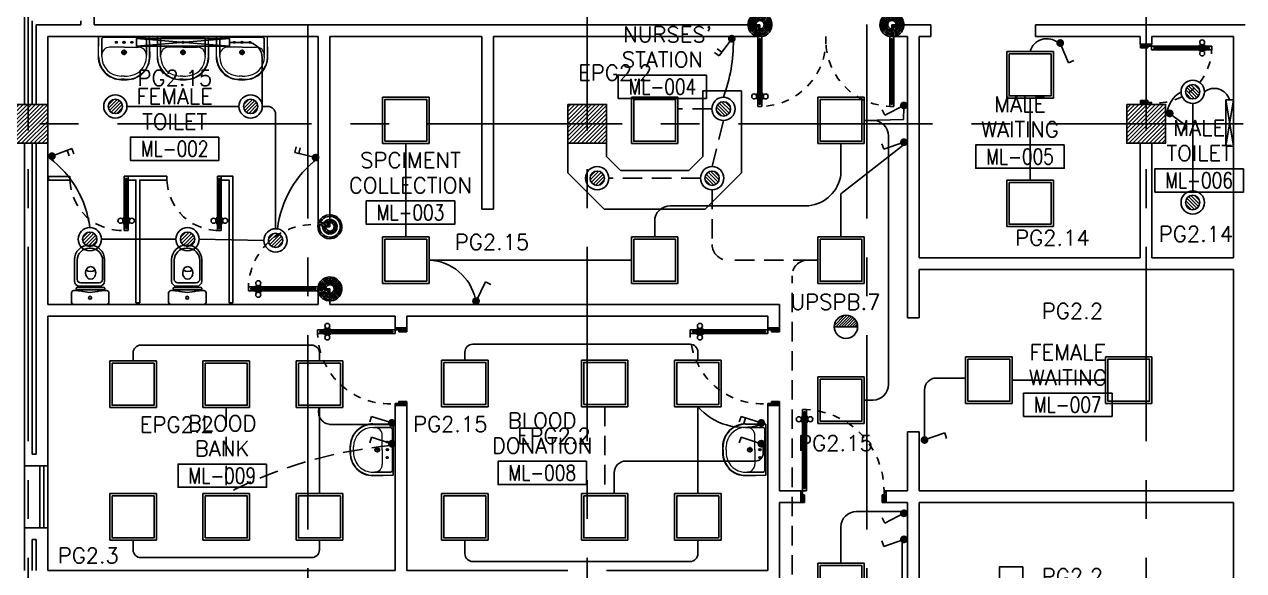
# Model space of a CAD drawing. Extents: x -10 to 91, y -4 to 87.
# Drawn here: x 13.49 to 29.2, y 45.96 to 52.99 of the extents above; entities that cross this region are included whole.
import ezdxf
from ezdxf.enums import TextEntityAlignment as Align

# ---------------------------------------------------------------- set-up
doc = ezdxf.new("R2010")
doc.units = 0
doc.header["$MEASUREMENT"] = 0
for name, pattern in [('CENTERX2', [4, 2.5, -0.5, 0.5, -0.5]), ('DASHED', [0.75, 0.5, -0.25]), ('HIDDEN', [0.375, 0.25, -0.125])]:
    doc.linetypes.add(name, pattern=pattern)
doc.layers.get('0').update_dxf_attribs({"linetype": 'CONTINUOUS'})
for name, color, linetype in [('A-JEERI', 11, 'CONTINUOUS'), ('AXES', 11, 'CENTERX2'), ('COL', 11, 'CONTINUOUS'), ('COUNTER', 11, 'CONTINUOUS'), ('DOOR', 11, 'CONTINUOUS'), ('E-CLINE', 2, 'CONTINUOUS'), ('E-HLINE', 2, 'HIDDEN'), ('E-LI', 4, 'CONTINUOUS'), ('E-LITE', 4, 'CONTINUOUS'), ('E-SWITCH', 4, 'CONTINUOUS'), ('E-TRXT', 4, 'CONTINUOUS'), ('EL-LITE', 4, 'CONTINUOUS'), ('FIX', 11, 'CONTINUOUS'), ('HAT', 11, 'CONTINUOUS'), ('INSUL', 11, 'CONTINUOUS'), ('PART', 11, 'CONTINUOUS'), ('RM-BOX', 11, 'CONTINUOUS'), ('RM-NAME', 11, 'CONTINUOUS'), ('RM-NO', 11, 'CONTINUOUS'), ('SUNI-FUR', 11, 'CONTINUOUS'), ('WALL', 11, 'CONTINUOUS'), ('WIN', 11, 'CONTINUOUS')]:
    doc.layers.add(name, color=color, linetype=linetype)
doc.styles.add('ROMANS', font='ROMANS.shx', dxfattribs={"width": 0.6})

# ---------------------------------------------------------------- blocks, each defined once
blk = doc.blocks.new('DOOR90')
at = {"layer": 'DOOR', "color": 7, "linetype": 'ByBlock'}
for p, q in [((-150, 0), (0, 0)), ((-150, 0), (-150, -25)), ((0, -50), (-114, 0)), ((0, -50), (-40, 0)), ((0, -50), (0, 0)), ((-1000, -25), (-1050, -25)), ((-1050, -75), (-1050, -25)), ((-1050, -25), (-1050, -75)), ((-1000, -75), (-1050, -75)), ((-1000, -42), (-1020, -42)), ((-1020, -42), (-1020, -58)), ((-1000, -58), (-1020, -58)), ((-1000, -25), (-1000, -42)), ((-1000, -58), (-1000, -75)), ((-878, -18), (-968, -18)), ((-968, -25), (-968, -18)), ((-968, -75), (-968, -82)), ((-878, -82), (-968, -82)), ((-955, -9), (-890, -9)), ((-955, -18), (-955, -9)), ((-955, -18), (-890, -18)), ((-955, -82), (-890, -82)), ((-955, -82), (-955, -91)), ((-955, -91), (-890, -91)), ((-890, -18), (-890, -9)), ((-890, -82), (-890, -91)), ((-878, -25), (-878, -18)), ((-878, -75), (-878, -82)), ((-200, -25), (-150, -25)), ((-200, -42), (-200, -25)), ((-180, -42), (-200, -42)), ((-200, -58), (-180, -58)), ((-200, -75), (-200, -58)), ((-150, -75), (-200, -75)), ((-180, -58), (-180, -42)), ((-150, -25), (-100, -25)), ((-150, -75), (-150, -25)), ((-100, -25), (-100, -50)), ((0, -50), (-100, -37)), ((-100, -50), (0, -50)), ((-150, -875), (-100, -875)), ((-150, -900), (-150, -875)), ((-150, -900), (0, -900)), ((0, -900), (-150, -900)), ((0, -850), (-114, -900)), ((-100, -875), (-100, -850)), ((0, -850), (-100, -863)), ((-100, -850), (0, -850)), ((0, -850), (-40, -900)), ((0, -850), (0, -900))]:
    blk.add_line(p, q, dxfattribs=at)
at = {"layer": 'DOOR', "linetype": 'ByBlock'}
for p, q in [((-200, -25), (-1000, -25)), ((-200, -42), (-1000, -42)), ((-200, -58), (-1000, -58)), ((-1000, -75), (-200, -75))]:
    blk.add_line(p, q, dxfattribs=at)
at = {"layer": 'DOOR', "color": 7, "linetype": 'ByBlock'}
for centre in [(-923, 24), (-923, -124)]:
    blk.add_circle(centre, 32.4, dxfattribs=at)
for centre, radius, start, end in [((0, -50), 154, 161.1053, 166.2858), ((0, -50), 94.4, 148.0182, 180), ((0, -50), 134, 158.1598, 169.28), ((0, -50), 114, 154.0838, 167.3774), ((0, -50), 74.4, 137.7764, 180), ((0, -50), 54.4, 113.2074, 180), ((0, -50), 34.4, 90, 180), ((0, -50), 14.4, 90, 180), ((0, -850), 154, 193.7142, 198.8947), ((0, -850), 134, 190.72, 201.8402), ((0, -850), 94.4, 180, 211.9818), ((0, -850), 74.4, 180, 222.2236), ((0, -850), 54.4, 180, 246.7926), ((0, -850), 34.4, 180, 270), ((0, -850), 14.4, 180, 270)]:
    blk.add_arc(centre, radius, start, end, dxfattribs=at)
at = {"layer": 'DOOR', "linetype": 'HIDDEN', "ltscale": 0.5}
blk.add_arc((-222, -50), 828, 178.2701, 275.003, dxfattribs=at)
blk = doc.blocks.new('RM1')
at = {"layer": 'RM-BOX'}
blk.add_lwpolyline([(570, -200), (-570, -200), (-570, -500), (570, -500)], close=True, dxfattribs=at)
at = {"layer": 'RM-NAME', "style": 'ROMANS'}
for tag, p in [('ROOMNAME1', (0, 324)), ('ROOMNAME2', (0, 0))]:
    blk.add_attdef(tag, text='', height=200, dxfattribs=at).set_placement(p, align=Align.MIDDLE)
at = {"layer": 'RM-NO', "style": 'ROMANS', "width": 0.8}
blk.add_attdef('ROOMNO', text='', height=200, dxfattribs=at).set_placement((0, -350), align=Align.MIDDLE)
blk = doc.blocks.new('*X97')
at = {"color": 0}
for p, q in [((24139, 47951), (24589, 48401)), ((24139, 48004), (24536, 48401)), ((24139, 48057), (24483, 48401)), ((24139, 48110), (24430, 48401)), ((24139, 48163), (24377, 48401)), ((24139, 48216), (24324, 48401)), ((24139, 48269), (24271, 48401)), ((24139, 48322), (24218, 48401)), ((24139, 48375), (24165, 48401)), ((24142, 47901), (24639, 48398)), ((24195, 47901), (24639, 48345)), ((24248, 47901), (24639, 48292)), ((24301, 47901), (24639, 48239)), ((24354, 47901), (24639, 48186)), ((24407, 47901), (24639, 48133)), ((24460, 47901), (24639, 48080)), ((24513, 47901), (24639, 48027)), ((24566, 47901), (24639, 47974)), ((24620, 47901), (24639, 47921))]:
    blk.add_line(p, q, dxfattribs=at)
blk = doc.blocks.new('COL50')
at = {"layer": 'COL'}
blk.add_lwpolyline([(-250, 250), (-250, -250), (250, -250), (250, 250)], close=True, dxfattribs=at)
blk = doc.blocks.new('LAV-003')
at = {"layer": 'FIX', "linetype": 'ByBlock'}
blk.add_line((-328, -25), (328, -25), dxfattribs=at)
at = {"layer": 'FIX', "linetype": 'Continuous', "lineweight": 20}
for p, q in [((-328, -285), (-328, -25)), ((328, -285), (328, -25)), ((-288, -285), (-288, -265)), ((0, -165), (-187, -165)), ((0, -165), (187, -165)), ((287, -285), (287, -265)), ((0, -535), (-38, -535)), ((0, -575), (-38, -575)), ((0, -535), (38, -535)), ((0, -575), (38, -575))]:
    blk.add_line(p, q, dxfattribs=at)
at = {"layer": 'FIX', "linetype": 'ByBlock', "ltscale": 0.3}
for p, q in [((-288, -265), (-288, -60)), ((0, -35), (-262, -35)), ((0, -35), (262, -35)), ((287, -265), (287, -60))]:
    blk.add_line(p, q, dxfattribs=at)
at = {"layer": 'FIX', "lineweight": 20}
for p, q in [((-16, -101), (15, -101)), ((0, -85), (0, -116))]:
    blk.add_line(p, q, dxfattribs=at)
at = {"layer": 'FIX', "linetype": 'DASHED', "lineweight": 20, "ltscale": 0.04}
for p, q in [((-36, -230), (37, -230)), ((0, -194), (0, -266))]:
    blk.add_line(p, q, dxfattribs=at)
at = {"layer": 'FIX', "linetype": 'Continuous', "lineweight": 20}
blk.add_lwpolyline([(295, -25), (0, -25), (-328, -25), (-334, -285, 0.414214), (-38, -582), (0, -582), (38, -582, 0.414214), (334, -285), (328, -25), (0, -25)], format="xyb", dxfattribs=at)
at = {"layer": 'FIX', "linetype": 'HIDDEN', "lineweight": 20, "ltscale": 0.05}
for centre in [(-100, -101), (100, -101)]:
    blk.add_circle(centre, 12.4, dxfattribs=at)
at = {"layer": 'FIX', "lineweight": 20}
for centre, radius in [((0, -101), 15.5), ((0, -230), 29.5), ((0, -230), 22.5)]:
    blk.add_circle(centre, radius, dxfattribs=at)
at = {"layer": 'FIX', "linetype": 'ByBlock', "ltscale": 0.3}
for centre, start, end in [((-262, -60), 90, 180), ((262, -60), 0, 90)]:
    blk.add_arc(centre, 25, start, end, dxfattribs=at)
at = {"layer": 'FIX', "linetype": 'Continuous', "lineweight": 20}
for centre, radius, start, end in [((-38, -285), 290, 180, 270), ((-38, -285), 250, 180, 270), ((-187, -265), 100, 90, 180), ((38, -285), 290, 270, 0), ((38, -285), 250, 270, 0), ((187, -265), 100, 0, 90)]:
    blk.add_arc(centre, radius, start, end, dxfattribs=at)
blk = doc.blocks.new('*X98')
at = {"color": 0}
for p, q in [((31339, 47939), (31802, 48401)), ((31339, 47992), (31749, 48401)), ((31339, 48045), (31696, 48401)), ((31339, 48098), (31643, 48401)), ((31339, 48151), (31590, 48401)), ((31339, 48204), (31537, 48401)), ((31339, 48257), (31483, 48401)), ((31339, 48310), (31430, 48401)), ((31339, 48363), (31377, 48401)), ((31355, 47901), (31839, 48386)), ((31408, 47901), (31839, 48332)), ((31461, 47901), (31839, 48279)), ((31514, 47901), (31839, 48226)), ((31567, 47901), (31839, 48173)), ((31620, 47901), (31839, 48120)), ((31673, 47901), (31839, 48067)), ((31726, 47901), (31839, 48014)), ((31779, 47901), (31839, 47961)), ((31832, 47901), (31839, 47908))]:
    blk.add_line(p, q, dxfattribs=at)
blk = doc.blocks.new('*X113')
at = {"color": 0}
for p, q in [((38539, 47926), (39014, 48401)), ((38539, 47979), (38961, 48401)), ((38539, 48032), (38908, 48401)), ((38539, 48085), (38855, 48401)), ((38539, 48138), (38802, 48401)), ((38539, 48191), (38749, 48401)), ((38539, 48244), (38696, 48401)), ((38539, 48297), (38643, 48401)), ((38539, 48350), (38590, 48401)), ((38567, 47901), (39039, 48373)), ((38620, 47901), (39039, 48320)), ((38673, 47901), (39039, 48267)), ((38726, 47901), (39039, 48214)), ((38779, 47901), (39039, 48161)), ((38832, 47901), (39039, 48108)), ((38885, 47901), (39039, 48055)), ((38938, 47901), (39039, 48002)), ((38991, 47901), (39039, 47949))]:
    blk.add_line(p, q, dxfattribs=at)
blk = doc.blocks.new('A$C272A55A0')
at = {"layer": 'DOOR', "color": 0, "linetype": 'ByBlock'}
for p, q in [((0, 900), (0, 1050)), ((50, 1050), (0, 1050)), ((25, 950), (50, 950)), ((25, 900), (25, 950)), ((50, 950), (50, 1050)), ((1750, 950), (1750, 1050)), ((1750, 1050), (1800, 1050)), ((1775, 950), (1750, 950)), ((1775, 900), (1775, 950)), ((1800, 1050), (1800, 900)), ((0, 900), (25, 900)), ((75, 900), (25, 900)), ((25, 850), (25, 900)), ((42, 850), (25, 850)), ((58, 870), (42, 870)), ((42, 870), (42, 850)), ((58, 850), (58, 870)), ((75, 850), (58, 850)), ((75, 900), (75, 850)), ((1725, 900), (1775, 900)), ((1725, 900), (1725, 850)), ((1725, 850), (1742, 850)), ((1742, 870), (1758, 870)), ((1742, 850), (1742, 870)), ((1758, 870), (1758, 850)), ((1758, 850), (1775, 850)), ((1800, 900), (1775, 900)), ((1775, 850), (1775, 900)), ((1718, 160), (1709, 160)), ((1709, 95), (1709, 160)), ((1725, 173), (1718, 173)), ((1718, 173), (1718, 83)), ((1718, 95), (1718, 160)), ((1775, 173), (1782, 173)), ((1782, 173), (1782, 83)), ((1782, 160), (1791, 160)), ((1782, 95), (1782, 160)), ((1791, 95), (1791, 160)), ((25, 50), (42, 50)), ((25, 50), (25, 0)), ((25, 0), (75, 0)), ((75, 0), (25, 0)), ((42, 50), (42, 30)), ((42, 30), (58, 30)), ((58, 50), (75, 50)), ((58, 50), (58, 30)), ((75, 50), (75, 0)), ((1718, 95), (1709, 95)), ((1725, 83), (1718, 83)), ((1742, 50), (1725, 50)), ((1725, 50), (1725, 0)), ((1775, 0), (1725, 0)), ((1725, 0), (1775, 0)), ((1742, 50), (1742, 30)), ((1758, 30), (1742, 30)), ((1775, 50), (1758, 50)), ((1758, 50), (1758, 30)), ((1775, 83), (1782, 83)), ((1775, 50), (1775, 0)), ((1782, 95), (1791, 95))]:
    blk.add_line(p, q, dxfattribs=at)
at = {"layer": 'DOOR', "color": 9, "linetype": 'ByBlock'}
for p, q in [((50, 1050), (0, 1010)), ((50, 1050), (0, 937)), ((50, 1050), (37, 950)), ((1750, 1050), (1800, 1010)), ((1750, 1050), (1800, 937)), ((1750, 1050), (1763, 950))]:
    blk.add_line(p, q, dxfattribs=at)
at = {"layer": 'DOOR', "linetype": 'ByBlock'}
for p, q in [((25, 850), (25, 50)), ((42, 850), (42, 50)), ((58, 850), (58, 50)), ((75, 50), (75, 850)), ((1725, 50), (1725, 850)), ((1742, 850), (1742, 50)), ((1758, 850), (1758, 50)), ((1775, 850), (1775, 50))]:
    blk.add_line(p, q, dxfattribs=at)
at = {"layer": 'DOOR', "color": 0, "linetype": 'ByBlock'}
for centre in [(1676, 128), (1824, 128)]:
    blk.add_circle(centre, 32.4, dxfattribs=at)
at = {"layer": 'DOOR', "color": 9, "linetype": 'ByBlock'}
for centre, radius, start, end in [((50, 1050), 54.4, 203.2074, 270), ((50, 1050), 74.4, 227.7764, 270), ((50, 1050), 94.4, 238.0182, 270), ((50, 1050), 114, 244.0838, 257.3774), ((50, 1050), 34.4, 180, 270), ((50, 1050), 14.4, 180, 270), ((1750, 1050), 14.4, 270, 0), ((1750, 1050), 34.4, 270, 0), ((1750, 1050), 54.4, 270, 336.7926), ((1750, 1050), 74.4, 270, 312.2236), ((1750, 1050), 94.4, 270, 301.9818), ((1750, 1050), 114, 282.6226, 295.9162), ((50, 1050), 134, 248.1598, 259.28), ((50, 1050), 154, 251.1053, 256.2858), ((1750, 1050), 134, 280.72, 291.8402), ((1750, 1050), 154, 283.7142, 288.8947)]:
    blk.add_arc(centre, radius, start, end, dxfattribs=at)
at = {"layer": 'DOOR', "linetype": 'HIDDEN', "ltscale": 0.5}
for centre, start, end in [((50, 851), 268.3174, 3.2965), ((1750, 851), 176.7035, 271.6826)]:
    blk.add_arc(centre, 851, start, end, dxfattribs=at)
at = {"layer": 'WALL', "linetype": 'ByBlock'}
blk.add_line((1800, 900), (1800, 1050), dxfattribs=at)
blk = doc.blocks.new('DOOR110')
at = {"layer": 'DOOR', "color": 7, "linetype": 'ByBlock'}
for p, q in [((-150, 0), (-150, -25)), ((-150, 0), (0, 0)), ((0, -50), (-114, 0)), ((0, -50), (-40, 0)), ((0, -50), (0, 0)), ((-1200, -25), (-1200, -75)), ((-1200, -75), (-1200, -25)), ((-1150, -25), (-1200, -25)), ((-1150, -75), (-1200, -75)), ((-1170, -42), (-1170, -58)), ((-1150, -42), (-1170, -42)), ((-1150, -58), (-1170, -58)), ((-1150, -25), (-1150, -42)), ((-1150, -58), (-1150, -75)), ((-1118, -25), (-1118, -18)), ((-1028, -18), (-1118, -18)), ((-1118, -75), (-1118, -82)), ((-1028, -82), (-1118, -82)), ((-1105, -18), (-1105, -9)), ((-1105, -9), (-1040, -9)), ((-1105, -18), (-1040, -18)), ((-1105, -82), (-1105, -91)), ((-1105, -82), (-1040, -82)), ((-1105, -91), (-1040, -91)), ((-1040, -18), (-1040, -9)), ((-1040, -82), (-1040, -91)), ((-1028, -25), (-1028, -18)), ((-1028, -75), (-1028, -82)), ((-200, -42), (-200, -25)), ((-200, -25), (-150, -25)), ((-180, -42), (-200, -42)), ((-200, -75), (-200, -58)), ((-200, -58), (-180, -58)), ((-150, -75), (-200, -75)), ((-180, -58), (-180, -42)), ((-150, -75), (-150, -25)), ((-150, -25), (-100, -25)), ((-100, -25), (-100, -50)), ((0, -50), (-100, -37)), ((-100, -50), (0, -50)), ((-150, -1075), (-100, -1075)), ((-150, -1100), (-150, -1075)), ((0, -1050), (-114, -1100)), ((-100, -1075), (-100, -1050)), ((0, -1050), (-100, -1063)), ((-100, -1050), (0, -1050)), ((0, -1050), (-40, -1100)), ((0, -1050), (0, -1100)), ((-150, -1100), (0, -1100)), ((0, -1100), (-150, -1100))]:
    blk.add_line(p, q, dxfattribs=at)
at = {"layer": 'DOOR', "linetype": 'ByBlock'}
for p, q in [((-200, -25), (-1150, -25)), ((-200, -42), (-1150, -42)), ((-200, -58), (-1150, -58)), ((-1150, -75), (-200, -75))]:
    blk.add_line(p, q, dxfattribs=at)
at = {"layer": 'DOOR', "color": 7, "linetype": 'ByBlock'}
for centre in [(-1073, 24), (-1073, -124)]:
    blk.add_circle(centre, 32.4, dxfattribs=at)
for centre, radius, start, end in [((0, -50), 154, 161.1053, 166.2858), ((0, -50), 94.4, 148.0182, 180), ((0, -50), 134, 158.1598, 169.28), ((0, -50), 114, 154.0838, 167.3774), ((0, -50), 74.4, 137.7764, 180), ((0, -50), 54.4, 113.2074, 180), ((0, -50), 34.4, 90, 180), ((0, -50), 14.4, 90, 180), ((0, -1050), 154, 193.7142, 198.8947), ((0, -1050), 134, 190.72, 201.8402), ((0, -1050), 94.4, 180, 211.9818), ((0, -1050), 74.4, 180, 222.2236), ((0, -1050), 54.4, 180, 246.7926), ((0, -1050), 34.4, 180, 270), ((0, -1050), 14.4, 180, 270)]:
    blk.add_arc(centre, radius, start, end, dxfattribs=at)
at = {"layer": 'DOOR', "linetype": 'HIDDEN', "ltscale": 0.5}
blk.add_arc((-150, -25), 1050, 180, 270, dxfattribs=at)
blk = doc.blocks.new('A$C3CD36B94')
at = {"layer": 'DOOR', "color": 0, "linetype": 'ByBlock'}
for p, q in [((106, 950), (56, 950)), ((56, 800), (56, 950)), ((81, 850), (106, 850)), ((81, 800), (81, 850)), ((106, 850), (106, 950)), ((806, 950), (856, 950)), ((806, 850), (806, 950)), ((831, 850), (806, 850)), ((831, 800), (831, 850)), ((856, 800), (856, 950)), ((856, 950), (856, 800)), ((56, 800), (81, 800)), ((131, 800), (81, 800)), ((81, 750), (81, 800)), ((98, 750), (81, 750)), ((114, 770), (98, 770)), ((98, 770), (98, 750)), ((114, 750), (114, 770)), ((131, 750), (114, 750)), ((131, 800), (131, 750)), ((856, 800), (831, 800)), ((74, 173), (74, 83)), ((81, 173), (74, 173)), ((131, 173), (138, 173)), ((138, 173), (138, 83)), ((65, 95), (65, 160)), ((74, 160), (65, 160)), ((74, 95), (65, 95)), ((74, 95), (74, 160)), ((81, 83), (74, 83)), ((81, 50), (81, 0)), ((81, 50), (98, 50)), ((131, 0), (81, 0)), ((81, 0), (131, 0)), ((98, 50), (98, 30)), ((98, 30), (114, 30)), ((114, 50), (114, 30)), ((114, 50), (131, 50)), ((131, 83), (138, 83)), ((131, 50), (131, 0)), ((138, 95), (138, 160)), ((138, 160), (147, 160)), ((138, 95), (147, 95)), ((147, 95), (147, 160))]:
    blk.add_line(p, q, dxfattribs=at)
at = {"layer": 'DOOR', "color": 9, "linetype": 'ByBlock'}
for p, q in [((106, 950), (56, 910)), ((106, 950), (56, 837)), ((106, 950), (93, 850)), ((806, 950), (819, 850)), ((806, 950), (856, 837)), ((806, 950), (856, 910))]:
    blk.add_line(p, q, dxfattribs=at)
at = {"layer": 'DOOR', "linetype": 'ByBlock'}
for p, q in [((81, 750), (81, 50)), ((98, 750), (98, 50)), ((114, 750), (114, 50)), ((131, 50), (131, 750))]:
    blk.add_line(p, q, dxfattribs=at)
at = {"layer": 'DOOR', "color": 0, "linetype": 'ByBlock'}
for centre in [(32, 128), (179, 128)]:
    blk.add_circle(centre, 32.4, dxfattribs=at)
at = {"layer": 'DOOR', "color": 9, "linetype": 'ByBlock'}
for centre, radius, start, end in [((106, 950), 54.4, 203.2074, 270), ((106, 950), 74.4, 227.7764, 270), ((106, 950), 94.4, 238.0182, 270), ((106, 950), 114, 244.0838, 257.3774), ((106, 950), 134, 248.1598, 259.28), ((106, 950), 34.4, 180, 270), ((106, 950), 14.4, 180, 270), ((806, 950), 34.4, 270, 0), ((806, 950), 14.4, 270, 0), ((806, 950), 54.4, 270, 336.7926), ((806, 950), 74.4, 270, 312.2236), ((806, 950), 94.4, 270, 301.9818), ((806, 950), 134, 280.72, 291.8402), ((106, 950), 154, 251.1053, 256.2858), ((806, 950), 154, 283.7142, 288.8947)]:
    blk.add_arc(centre, radius, start, end, dxfattribs=at)
at = {"layer": 'DOOR', "linetype": 'HIDDEN', "ltscale": 0.5}
blk.add_arc((106, 729), 729, 268.0335, 5.6617, dxfattribs=at)
blk = doc.blocks.new('2')
at = {"layer": 'SUNI-FUR', "linetype": 'Continuous'}
for p, q in [((0.016, 0.724), (-0.003, 0.724)), ((0.014, 0.765), (0.004, 0.765)), ((-0.185, 0.576), (-0.185, 0.3)), ((-0.159, 0.57), (-0.159, 0.32)), ((-0.005, 0.487), (-0.029, 0.481)), ((0.019, 0.481), (-0.005, 0.487)), ((0.168, 0.32), (0.168, 0.57)), ((0.203, 0.3), (0.203, 0.576)), ((-0.065, 0.438), (-0.07, 0.406)), ((-0.07, 0.406), (-0.065, 0.375)), ((-0.029, 0.331), (-0.005, 0.326)), ((-0.005, 0.326), (0.019, 0.331)), ((0.06, 0.406), (0.055, 0.438)), ((0.057, 0.377), (0.06, 0.406)), ((-0.211, 0.18), (-0.17, 0.18)), ((-0.186, 0.199), (-0.186, 0.208)), ((-0.176, 0.218), (0.172, 0.218)), ((0.172, 0.189), (-0.176, 0.189)), ((-0.122, 0.237), (0.009, 0.237)), ((-0.113, 0.279), (0.008, 0.279)), ((0.001, 0.279), (0.123, 0.279)), ((0.008, 0.279), (0.001, 0.279)), ((0.009, 0.237), (0.14, 0.237)), ((0.174, 0.18), (0.211, 0.18)), ((0.174, 0.18), (0.174, 0.18)), ((0.182, 0.208), (0.182, 0.199)), ((-0.241, 0.03), (-0.241, 0.15)), ((0.211, 0), (-0.211, 0)), ((0.241, 0.15), (0.241, 0.03))]:
    blk.add_line(p, q, dxfattribs=at)
blk.add_circle((0.002, 0.087), 0.0184, dxfattribs=at)
for centre, radius, start, end in [((0.004, 0.576), 0.189, 90, 180), ((-0.005, 0.57), 0.154, 90, 180), ((0.014, 0.576), 0.189, 0, 90), ((0.014, 0.57), 0.154, 0, 90), ((0.002, 0.421), 0.0682, 117.1532, 141.0758), ((-0.012, 0.421), 0.0682, 38.9242, 62.8468), ((-0.116, 0.322), 0.0432, 183.5129, 273.5129), ((0.013, 0.412), 0.082, 141.0758, 161.504), ((0.013, 0.401), 0.082, 198.496, 218.9242), ((-0.007, 0.537), 0.112, 239.4234, 302.9162), ((0.002, 0.392), 0.0682, 218.9242, 242.8468), ((-0.012, 0.392), 0.0682, 297.1532, 321.0758), ((-0.023, 0.412), 0.082, 18.496, 38.9242), ((-0.029, 0.406), 0.0901, 321.0758, 341.504), ((0.125, 0.322), 0.0432, 266.4871, 356.4871), ((-0.211, 0.15), 0.03, 90, 180), ((-0.176, 0.208), 0.01, 90, 180), ((-0.176, 0.199), 0.01, 180, 270), ((-0.122, 0.3), 0.063, 180, 270), ((-0.201, -0.252), 0.433, 79.7535, 85.8109), ((0.075, 1.126), 0.973, 258.1938, 265.7347), ((-0.07, 1.126), 0.973, 274.2653, 281.8062), ((0.206, -0.252), 0.433, 94.1891, 100.2465), ((0.14, 0.3), 0.063, 270, 0), ((0.172, 0.208), 0.01, 0, 90), ((0.172, 0.199), 0.01, 270, 0), ((0.211, 0.15), 0.03, 0, 90), ((-0.211, 0.03), 0.03, 180, 270), ((0.211, 0.03), 0.03, 270, 0)]:
    blk.add_arc(centre, radius, start, end, dxfattribs=at)
blk = doc.blocks.new('A$C24ED45A6')
at = {"layer": 'DOOR', "color": 0, "linetype": 'ByBlock'}
for p, q in [((925, 1100), (925, 1150)), ((925, 1150), (975, 1150)), ((975, 1150), (925, 1150)), ((942, 1100), (925, 1100)), ((942, 1100), (942, 1120)), ((958, 1120), (942, 1120)), ((958, 1100), (958, 1120)), ((975, 1100), (958, 1100)), ((975, 1100), (975, 1150)), ((909, 1055), (909, 990)), ((918, 1055), (909, 1055)), ((918, 990), (909, 990)), ((918, 978), (918, 1068)), ((925, 1068), (918, 1068)), ((918, 1055), (918, 990)), ((925, 978), (918, 978)), ((975, 1068), (982, 1068)), ((975, 978), (982, 978)), ((982, 978), (982, 1068)), ((982, 1055), (982, 990)), ((982, 1055), (991, 1055)), ((982, 990), (991, 990)), ((991, 1055), (991, 990)), ((925, 150), (925, 200)), ((925, 200), (942, 200)), ((942, 200), (942, 180)), ((942, 180), (958, 180)), ((958, 180), (958, 200)), ((958, 200), (975, 200)), ((975, 200), (975, 150)), ((0, 0), (0, 150)), ((0, 150), (25, 150)), ((50, 0), (0, 0)), ((25, 150), (25, 100)), ((25, 100), (50, 100)), ((50, 100), (50, 0)), ((925, 150), (975, 150)), ((975, 100), (950, 100)), ((950, 100), (950, 0)), ((1000, 150), (975, 150)), ((975, 150), (975, 100)), ((1000, 150), (1000, 0)), ((950, 0), (1000, 0))]:
    blk.add_line(p, q, dxfattribs=at)
at = {"layer": 'DOOR', "linetype": 'ByBlock'}
for p, q in [((925, 1100), (925, 200)), ((942, 200), (942, 1100)), ((958, 200), (958, 1100)), ((975, 200), (975, 1100))]:
    blk.add_line(p, q, dxfattribs=at)
at = {"layer": 'DOOR', "color": 9, "linetype": 'ByBlock'}
for p, q in [((50, 0), (0, 114)), ((50, 0), (0, 40)), ((50, 0), (37, 100)), ((950, 0), (1000, 114)), ((950, 0), (963, 100)), ((950, 0), (1000, 40))]:
    blk.add_line(p, q, dxfattribs=at)
at = {"layer": 'DOOR', "color": 0, "linetype": 'ByBlock'}
for centre in [(876, 1023), (1024, 1023)]:
    blk.add_circle(centre, 32.4, dxfattribs=at)
at = {"layer": 'DOOR', "linetype": 'HIDDEN', "ltscale": 0.5}
blk.add_arc((950, 222), 928, 88.456, 184.4816, dxfattribs=at)
at = {"layer": 'DOOR', "color": 9, "linetype": 'ByBlock'}
for centre, radius, start, end in [((50, 0), 154, 103.7142, 108.8947), ((50, 0), 134, 100.72, 111.8402), ((50, 0), 114, 102.6226, 115.9162), ((50, 0), 94.4, 90, 121.9818), ((50, 0), 74.4, 90, 132.2236), ((50, 0), 54.4, 90, 156.7926), ((50, 0), 34.4, 90, 180), ((50, 0), 14.4, 90, 180), ((950, 0), 94.4, 58.0182, 90), ((950, 0), 74.4, 47.7764, 90), ((950, 0), 54.4, 23.2074, 90), ((950, 0), 34.4, 0, 90), ((950, 0), 14.4, 0, 90), ((950, 0), 134, 68.1598, 79.28), ((950, 0), 114, 64.0838, 77.3774), ((950, 0), 154, 71.1053, 76.2858)]:
    blk.add_arc(centre, radius, start, end, dxfattribs=at)
at = {"layer": 'WALL'}
blk.add_line((1000, 0), (1000, 150), dxfattribs=at)
blk = doc.blocks.new('L42')
at = {"layer": 'E-LITE'}
for p, q in [((0.3, 0.3), (-0.3, 0.3)), ((-0.3, 0.3), (-0.3, -0.3)), ((0.3, -0.3), (0.3, 0.3)), ((-0.3, -0.3), (0.3, -0.3))]:
    blk.add_line(p, q, dxfattribs=at)
at = {"layer": 'E-LITE', "color": 8}
blk.add_lwpolyline([(-0.27, 0.27), (-0.27, -0.27), (0.27, -0.27), (0.27, 0.27)], close=True, dxfattribs=at)
blk = doc.blocks.new('*X182')
at = {"color": 0}
for p, q in [((21548.527, 18540.142), (21548.801, 18540.415)), ((21548.529, 18539.966), (21548.977, 18540.414)), ((21548.584, 18539.845), (21549.098, 18540.359)), ((21548.672, 18539.756), (21549.187, 18540.271)), ((21548.793, 18539.7), (21549.243, 18540.15)), ((21548.966, 18539.696), (21549.246, 18539.977))]:
    blk.add_line(p, q, dxfattribs=at)
blk = doc.blocks.new('SPOT')
at = {"layer": 'E-LITE'}
for radius in [0.6, 0.369]:
    blk.add_circle((0, 0), radius, dxfattribs=at)
at = {"layer": 'E-LITE', "color": 8}
blk.add_blockref('*X182', (-21548.886, -18540.056), dxfattribs=at)
blk = doc.blocks.new('MR14')
at = {"layer": 'E-LITE'}
for p, q in [((-600, 100), (-600, 0)), ((-600, 0), (600, 0)), ((600, 0), (600, 100))]:
    blk.add_line(p, q, dxfattribs=at)
at = {"layer": 'E-LITE', "color": 8}
for p, q in [((600, 100), (-600, 0)), ((600, 0), (-600, 100))]:
    blk.add_line(p, q, dxfattribs=at)
at = {"layer": 'E-LITE', "color": 3}
blk.add_line((600, 100), (-600, 100), dxfattribs=at)
blk = doc.blocks.new('MR20')
at = {"layer": 'E-LITE'}
for p, q in [((-300, 100), (-300, 0)), ((-300, 100), (-300, 0)), ((-300, 0), (300, 0)), ((-300, 0), (300, 0)), ((-300, 0), (300, 0)), ((-300, 0), (-300, 0)), ((300, 0), (300, 100)), ((300, 0), (300, 100)), ((300, 0), (300, 0))]:
    blk.add_line(p, q, dxfattribs=at)
at = {"layer": 'E-LITE', "color": 3}
blk.add_line((300, 100), (-300, 100), dxfattribs=at)
at = {"layer": 'E-LITE', "color": 8}
for p, q in [((300, 0), (-300, 100)), ((300, 100), (-300, 0))]:
    blk.add_line(p, q, dxfattribs=at)
blk = doc.blocks.new('1G1W')
for p, q in [((0, 0), (0.55, 0)), ((0.55, 0), (0.55, -0.15))]:
    blk.add_line(p, q)
at = {"const_width": 0.1}
blk.add_lwpolyline([(-0.05, 0, 1), (0.05, 0, 1)], format="xyb", close=True, dxfattribs=at)
blk = doc.blocks.new('EL')
at = {"layer": 'EL-LITE'}
h = blk.add_hatch(dxfattribs=at)
h.set_pattern_fill('ANSI31', color=4, scale=0.2, style=0)
h.set_pattern_definition([(45, (587.071197, 567.777136), (-0.0176776695, 0.0176776695), [])])
h.paths.add_polyline_path([(0.15, 0, 1), (-0.15, 0)])
at = {"layer": 'EL-LITE', "color": 4}
blk.add_line((-0.15, 0), (0.15, 0), dxfattribs=at)
blk.add_circle((0, 0), 0.15, dxfattribs=at)
blk = doc.blocks.new('FLS240')
at = {"layer": 'E-LI'}
blk.add_lwpolyline([(-0.6, 0.15), (-0.6, -0.15), (0.6, -0.15), (0.6, 0.15)], close=True, dxfattribs=at)
blk.add_circle((0, 0), 0.1, dxfattribs=at)

msp = doc.modelspace()

# ---------------------------------------------------------------- linework, layer by layer
at = {"layer": 'AXES'}
for p, q in [((13.5439, 7.6211), (13.5439, 86.0986)), ((20.7439, 7.6211), (20.7439, 86.0986)), ((27.9439, 7.6211), (27.9439, 86.0986)), ((17.1439, 14.4854), (17.1439, 73.3054)), ((24.3439, 14.4854), (24.3439, 73.3054)), ((2.6925, 51.7054), (71.7839, 51.7054))]:
    msp.add_line(p, q, dxfattribs=at)
at = {"layer": 'COUNTER'}
for p, q in [((22.2324, 52.1304), (22.7324, 52.1304)), ((22.2324, 52.1304), (22.2324, 51.2829)), ((22.7324, 52.1304), (22.7324, 51.0758)), ((20.4939, 51.0758), (20.4939, 51.4554)), ((20.9939, 51.2829), (20.9939, 51.4554)), ((20.9939, 51.2829), (21.1714, 51.1054)), ((22.2324, 51.2829), (22.0549, 51.1054)), ((20.4939, 51.0758), (20.9643, 50.6054)), ((21.1714, 51.1054), (22.0549, 51.1054)), ((22.7324, 51.0758), (22.262, 50.6054)), ((20.9643, 50.6054), (22.262, 50.6054))]:
    msp.add_line(p, q, dxfattribs=at)
at = {"layer": 'DOOR', "linetype": 'ByBlock'}
for p, q in [((14.7796, 51.0304), (14.7796, 50.9804)), ((14.7796, 51.0304), (14.8296, 51.0304)), ((14.7796, 50.3804), (14.7796, 50.9804)), ((14.7796, 50.9804), (14.7966, 50.9804)), ((14.7966, 50.9804), (14.7966, 51.0004)), ((14.7966, 51.0004), (14.8126, 51.0004)), ((14.7966, 50.9804), (14.7966, 50.3804)), ((14.8126, 51.0004), (14.8126, 50.9804)), ((14.8126, 50.9804), (14.8126, 50.3804)), ((14.8126, 50.9804), (14.8296, 50.9804)), ((14.8296, 50.9804), (14.8296, 50.3804)), ((15.9796, 51.0304), (15.9796, 50.9804)), ((15.9796, 51.0304), (16.0296, 51.0304)), ((15.9796, 50.3804), (15.9796, 50.9804)), ((15.9796, 50.9804), (15.9966, 50.9804)), ((15.9966, 50.9804), (15.9966, 51.0004)), ((15.9966, 51.0004), (16.0126, 51.0004)), ((15.9966, 50.9804), (15.9966, 50.3804)), ((16.0126, 51.0004), (16.0126, 50.9804)), ((16.0126, 50.9804), (16.0126, 50.3804)), ((16.0126, 50.9804), (16.0296, 50.9804)), ((16.0296, 50.9804), (16.0296, 50.3804)), ((14.7634, 50.4254), (14.7634, 50.4902)), ((14.7724, 50.4902), (14.7634, 50.4902)), ((14.7724, 50.4254), (14.7634, 50.4254)), ((14.7724, 50.5028), (14.7724, 50.4128)), ((14.7796, 50.5028), (14.7724, 50.5028)), ((14.7724, 50.4254), (14.7724, 50.4902)), ((14.8296, 50.5028), (14.8368, 50.5028)), ((14.8368, 50.5028), (14.8368, 50.4128)), ((14.8368, 50.4254), (14.8368, 50.4902)), ((14.8368, 50.4902), (14.8458, 50.4902)), ((14.8368, 50.4254), (14.8458, 50.4254)), ((14.8458, 50.4254), (14.8458, 50.4902)), ((15.9634, 50.4254), (15.9634, 50.4902)), ((15.9724, 50.4902), (15.9634, 50.4902)), ((15.9724, 50.4254), (15.9634, 50.4254)), ((15.9724, 50.5028), (15.9724, 50.4128)), ((15.9796, 50.5028), (15.9724, 50.5028)), ((15.9724, 50.4254), (15.9724, 50.4902)), ((16.0296, 50.5028), (16.0368, 50.5028)), ((16.0368, 50.5028), (16.0368, 50.4128)), ((16.0368, 50.4254), (16.0368, 50.4902)), ((16.0368, 50.4902), (16.0458, 50.4902)), ((16.0368, 50.4254), (16.0458, 50.4254)), ((16.0458, 50.4254), (16.0458, 50.4902)), ((14.7796, 50.4128), (14.7724, 50.4128)), ((14.7796, 50.3804), (14.7796, 50.3304)), ((14.7966, 50.3804), (14.7796, 50.3804)), ((14.7796, 50.3304), (14.8296, 50.3304)), ((14.8296, 50.3304), (14.7796, 50.3304)), ((14.7966, 50.3804), (14.7966, 50.3604)), ((14.8126, 50.3604), (14.7966, 50.3604)), ((14.8126, 50.3804), (14.8126, 50.3604)), ((14.8296, 50.3804), (14.8126, 50.3804)), ((14.8296, 50.4128), (14.8368, 50.4128)), ((14.8296, 50.3804), (14.8296, 50.3304)), ((15.9796, 50.4128), (15.9724, 50.4128)), ((15.9796, 50.3804), (15.9796, 50.3304)), ((15.9966, 50.3804), (15.9796, 50.3804)), ((15.9796, 50.3304), (16.0296, 50.3304)), ((16.0296, 50.3304), (15.9796, 50.3304)), ((15.9966, 50.3804), (15.9966, 50.3604)), ((16.0126, 50.3604), (15.9966, 50.3604)), ((16.0126, 50.3804), (16.0126, 50.3604)), ((16.0296, 50.3804), (16.0126, 50.3804)), ((16.0296, 50.4128), (16.0368, 50.4128)), ((16.0296, 50.3804), (16.0296, 50.3304))]:
    msp.add_line(p, q, dxfattribs=at)
at = {"layer": 'DOOR', "color": 0, "linetype": 'ByBlock'}
for p, q in [((14.8296, 50.9804), (14.8296, 51.0304)), ((16.0296, 50.9804), (16.0296, 51.0304))]:
    msp.add_line(p, q, dxfattribs=at)
at = {"layer": 'DOOR', "linetype": 'ByBlock'}
for centre in [(14.731, 50.4578), (14.8781, 50.4578), (15.931, 50.4578), (16.0781, 50.4578)]:
    msp.add_circle(centre, 0.0324, dxfattribs=at)
at = {"layer": 'DOOR', "linetype": 'HIDDEN', "ltscale": 0.5}
for centre in [(14.7546, 51.0054), (16.0046, 51.0054)]:
    msp.add_arc(centre, 0.6755, 182.1211, 272.1211, dxfattribs=at)
at = {"layer": 'E-CLINE', "color": 4}
for p, q in [((16.1367, 52.7541), (16.3577, 52.7541)), ((16.5577, 51.9294), (16.5577, 52.5541)), ((26.4493, 50.9824), (26.4493, 52.0356)), ((14.8152, 51.9294), (16.2577, 51.9294)), ((16.5577, 51.9294), (16.6293, 51.9294)), ((24.8202, 51.7632), (24.8234, 51.9176)), ((28.5439, 50.8429), (28.5439, 51.9679)), ((16.7293, 50.3554), (16.7293, 51.8294)), ((24.3129, 51.7502), (24.8202, 51.7632)), ((24.3129, 51.7502), (24.4247, 51.7502)), ((24.6247, 51.5502), (24.6247, 48.3502)), ((18.4077, 50.2502), (18.4077, 51.4502)), ((24.0129, 51.4502), (24.0129, 51.0544)), ((24.0129, 50.8054), (24.8321, 51.4453)), ((24.0129, 50.2502), (24.0129, 50.8054)), ((23.5977, 50.6506), (21.8129, 50.6506)), ((21.6129, 50.2502), (21.6129, 50.4506)), ((14.4865, 50.22), (15.4449, 50.22)), ((15.7449, 50.22), (16.5793, 50.2054)), ((21.3129, 49.9502), (18.7077, 49.9502)), ((14.9939, 48.8574), (17.1939, 48.8574)), ((19.2689, 48.8684), (22.0689, 48.8684)), ((14.8939, 48.6538), (14.8939, 48.7574)), ((17.2939, 48.6538), (17.2939, 48.7574)), ((19.1689, 48.6648), (19.1689, 48.7684)), ((22.1689, 48.6648), (22.1689, 48.7684)), ((25.6189, 48.4337), (25.2404, 48.4337)), ((26.2189, 48.4054), (27.4189, 48.4054)), ((25.0904, 48.2837), (25.0904, 47.6367)), ((22.1689, 48.0648), (22.1689, 46.946)), ((24.3129, 48.1502), (24.4247, 48.1502)), ((17.2939, 48.0538), (17.2939, 46.946)), ((18.2439, 47.8377), (17.4247, 47.8377)), ((23.0105, 47.5811), (23.0105, 47.4653)), ((22.9105, 47.3653), (21.2418, 47.3653)), ((21.0918, 47.2153), (21.0918, 46.946)), ((24.8157, 46.7162), (24.2129, 46.7162)), ((24.0129, 46.0502), (24.0129, 46.5162)), ((14.8939, 46.346), (14.8939, 46.2224)), ((17.2939, 46.346), (17.2939, 46.2224)), ((19.1689, 46.346), (19.1689, 46.1721)), ((22.1689, 46.346), (22.1689, 46.1721)), ((24.8028, 46.3499), (24.8028, 42.9502)), ((14.9939, 46.1224), (17.1939, 46.1224)), ((19.2689, 46.0721), (22.0689, 46.0721))]:
    msp.add_line(p, q, dxfattribs=at)
for centre, radius, start, end in [((20.6172, 52.7535), 2.0094, 339.42811, 0.94102), ((26.6653, 52.5778), 0.2236, 48.89966, 165.02706), ((16.3577, 52.5541), 0.2, 0, 90), ((28.8211, 51.9543), 0.2072, 17.35552, 127.85644), ((28.5694, 51.8047), 0.359, 119.25872, 176.95411), ((16.6293, 51.8294), 0.1, 0, 90), ((24.4247, 51.5502), 0.2, 0, 90), ((13.0178, 50.2021), 1.3293, 7.25765, 52.92548), ((18.0758, 50.2021), 1.3293, 127.07452, 173.47288), ((23.5468, 51.1183), 0.4704, 276.20049, 352.19874), ((21.8129, 50.4506), 0.2, 90, 180), ((18.6826, 49.3156), 0.6351, 12.06495, 87.73346), ((14.9939, 48.7574), 0.1, 90, 180), ((17.1939, 48.7574), 0.1, 0, 90), ((19.2689, 48.7684), 0.1, 90, 180), ((22.0689, 48.7684), 0.1, 0, 90), ((25.2404, 48.2837), 0.15, 90, 180), ((24.4247, 48.3502), 0.2, 270, 0), ((22.7542, 48.5765), 0.7774, 221.16568, 286.81484), ((17.442, 47.9958), 0.159, 158.61056, 276.23684), ((22.9105, 47.4653), 0.1, 270, 0), ((21.2418, 47.2153), 0.15, 90, 180), ((24.2129, 46.5162), 0.2, 90, 180), ((14.9939, 46.2224), 0.1, 180, 270), ((17.1939, 46.2224), 0.1, 270, 0), ((19.2689, 46.1721), 0.1, 180, 270), ((22.0689, 46.1721), 0.1, 270, 0)]:
    msp.add_arc(centre, radius, start, end, dxfattribs=at)
at = {"layer": 'E-HLINE', "color": 4}
for p, q in [((22.3485, 51.8974), (21.9129, 51.8974)), ((22.4985, 51.7474), (22.3534, 51.1555)), ((22.2034, 51.0055), (21.0229, 51.0055)), ((22.3534, 50.8555), (22.3534, 50.1502)), ((23.6475, 49.9502), (22.5534, 49.9502)), ((23.7129, 49.9502), (23.5821, 49.9502)), ((23.3821, 45.9054), (23.3821, 49.7502)), ((20.9689, 48.0648), (20.9689, 46.957)), ((16.0939, 48.0538), (16.0939, 46.946))]:
    msp.add_line(p, q, dxfattribs=at)
for centre, radius, start, end in [((22.5534, 50.1502), 0.2, 180, 270), ((23.5821, 49.7502), 0.2, 90, 180), ((18.7537, 41.7714), 5.8182, 95.26946, 117.20385)]:
    msp.add_arc(centre, radius, start, end, dxfattribs=at)
at = {"layer": 'E-LITE'}
for p, q in [((19.4689, 46.946), (18.8689, 46.946)), ((18.8689, 46.946), (18.8689, 46.346)), ((19.4689, 46.346), (19.4689, 46.946)), ((22.4689, 46.946), (21.8689, 46.946)), ((21.8689, 46.946), (21.8689, 46.346)), ((22.4689, 46.346), (22.4689, 46.946)), ((18.8689, 46.346), (19.4689, 46.346)), ((21.8689, 46.346), (22.4689, 46.346))]:
    msp.add_line(p, q, dxfattribs=at)
at = {"layer": 'E-LITE', "color": 8}
for points in [[(18.8989, 46.916), (18.8989, 46.376), (19.4389, 46.376), (19.4389, 46.916)], [(21.8989, 46.916), (21.8989, 46.376), (22.4389, 46.376), (22.4389, 46.916)]]:
    msp.add_lwpolyline(points, close=True, dxfattribs=at)
at = {"layer": 'E-SWITCH', "color": 4}
for p, q in [((22.4785, 52.6258), (22.4179, 52.6699)), ((14.0442, 51.3646), (14.0714, 51.2947)), ((17.0456, 51.3974), (17.0275, 51.3246)), ((22.7839, 47.9216), (22.7609, 47.8502))]:
    msp.add_line(p, q, dxfattribs=at)
at = {"layer": 'INSUL'}
for p, q in [((13.5939, 51.9554), (13.5939, 53.0304)), ((13.6439, 51.9554), (13.6439, 52.9804)), ((13.6439, 52.9804), (14.2189, 52.9804)), ((14.2189, 53.0304), (14.2189, 52.9804)), ((13.5939, 47.4554), (13.5939, 51.4554)), ((13.6439, 47.4554), (13.6439, 51.4554)), ((13.5939, 47.4554), (13.6439, 47.4554)), ((13.5939, 46.3554), (13.6439, 46.3554)), ((13.5939, 45.9554), (13.5939, 46.3554)), ((13.6439, 45.9554), (13.6439, 46.3554))]:
    msp.add_line(p, q, dxfattribs=at)
at = {"layer": 'PART'}
msp.add_line((14.0796, 50.9804), (14.0796, 51.0304), dxfattribs=at)
msp.add_lwpolyline([(14.0796, 51.0284), (14.0796, 50.9784), (13.8026, 50.9784), (13.8026, 51.0284)], close=True, dxfattribs=at)
for points in [[(15.3296, 51.0304), (15.3296, 50.9804), (14.9796, 50.9804), (14.9796, 49.4034), (14.9296, 49.4034), (14.9296, 50.9804), (14.8296, 50.9804), (14.8296, 51.0304), (15.3296, 51.0304)], [(16.0296, 51.0304), (16.0296, 50.9804), (16.1296, 50.9804), (16.1296, 49.4034), (16.1796, 49.4034), (16.1796, 51.0304), (16.0296, 51.0304)]]:
    msp.add_lwpolyline(points, dxfattribs=at)
at = {"layer": 'WALL'}
for p, q in [((14.3939, 52.9804), (14.3939, 53.3054)), ((13.4939, 51.9554), (13.4939, 53.1304)), ((14.3939, 52.9804), (22.9189, 52.9804)), ((22.9189, 52.9804), (22.9189, 52.8304)), ((24.7189, 52.9804), (24.7189, 52.8304)), ((24.7189, 52.9804), (25.1689, 52.9804)), ((25.1689, 52.9804), (25.1689, 52.8304)), ((29.2189, 52.9804), (26.5194, 52.9804)), ((26.5194, 52.8304), (26.5194, 52.9804)), ((13.7939, 51.9554), (13.7939, 52.8304)), ((13.7939, 52.8304), (17.279, 52.8304)), ((17.279, 52.8304), (17.279, 50.4304)), ((17.429, 52.8304), (17.429, 50.4304)), ((17.429, 52.8304), (19.3864, 52.8304)), ((19.3864, 50.6054), (19.3864, 52.8304)), ((19.5364, 50.6054), (19.5364, 52.8304)), ((19.5364, 52.8304), (22.9189, 52.8304)), ((24.7189, 52.8304), (24.8689, 52.8304)), ((24.8689, 52.8304), (24.8689, 49.2085)), ((25.0189, 52.8304), (25.0189, 49.9804)), ((25.1689, 52.8304), (25.0189, 52.8304)), ((27.8689, 52.8304), (26.5194, 52.8304)), ((27.8689, 52.8304), (27.8689, 52.7304)), ((29.0689, 52.8304), (28.0189, 52.8304)), ((28.0189, 52.8304), (28.0189, 52.7304)), ((29.0689, 52.8304), (29.0689, 49.9804)), ((28.0189, 52.7304), (27.8689, 52.7304)), ((13.4939, 47.3054), (13.4939, 51.4554)), ((13.7939, 49.3804), (13.7939, 51.4554)), ((27.8689, 51.4554), (27.8689, 49.9804)), ((28.0189, 49.9804), (28.0189, 51.4554)), ((19.5364, 50.6054), (19.3864, 50.6054)), ((17.279, 50.4304), (17.429, 50.4304)), ((27.8689, 49.9804), (25.0189, 49.9804)), ((29.0689, 49.9804), (28.0189, 49.9804)), ((29.0689, 49.8304), (25.0189, 49.8304)), ((25.0189, 49.8304), (25.0189, 49.2085)), ((29.0689, 49.8304), (29.0689, 46.9804)), ((17.279, 49.5304), (17.429, 49.5304)), ((17.279, 49.5304), (17.279, 49.3804)), ((17.429, 49.5304), (17.429, 49.3804)), ((13.7939, 49.3804), (17.279, 49.3804)), ((17.429, 49.3804), (23.2189, 49.3804)), ((23.2189, 49.3804), (23.2189, 49.0804)), ((13.7939, 49.2304), (18.2689, 49.2304)), ((13.7939, 47.3054), (13.7939, 49.2304)), ((18.2689, 49.0804), (18.2689, 49.2304)), ((18.4189, 49.2304), (23.0689, 49.2304)), ((18.4189, 49.0804), (18.4189, 49.2304)), ((23.0689, 49.2304), (23.0689, 49.0804)), ((24.8689, 49.2085), (25.0189, 49.2085)), ((18.2689, 49.0804), (18.4189, 49.0804)), ((23.0689, 49.0804), (23.2189, 49.0804)), ((18.2689, 48.0804), (18.4189, 48.0804)), ((18.2689, 48.0804), (18.2689, 45.9554)), ((18.4189, 48.0804), (18.4189, 45.9554)), ((23.0689, 48.0804), (23.2189, 48.0804)), ((23.0689, 48.0804), (23.0689, 45.9554)), ((23.2189, 48.0804), (23.2189, 46.9804)), ((25.0189, 47.7417), (24.8689, 47.7417)), ((24.8689, 47.7417), (24.8689, 46.9804)), ((25.0189, 47.7417), (25.0189, 46.9804)), ((13.4939, 47.3054), (13.7939, 47.3054)), ((23.2189, 47.0054), (23.2189, 46.9804)), ((23.2189, 46.9804), (23.4939, 46.9804)), ((23.4939, 46.8304), (23.4939, 46.9804)), ((24.5939, 46.8304), (24.5939, 46.9804)), ((24.5939, 46.9804), (24.8689, 46.9804)), ((29.0689, 46.9804), (25.0189, 46.9804)), ((23.2189, 46.8304), (23.2189, 45.4804)), ((23.2189, 46.8304), (23.4939, 46.8304)), ((24.5939, 46.8304), (24.8689, 46.8304)), ((24.8689, 46.8304), (24.8689, 45.0304)), ((25.0189, 46.8304), (25.0189, 45.0304)), ((29.0689, 46.8304), (25.0189, 46.8304)), ((29.0689, 46.8304), (29.0689, 42.1054)), ((13.4939, 46.5054), (13.7939, 46.5054)), ((13.4939, 45.9554), (13.4939, 46.5054)), ((13.7939, 45.9554), (13.7939, 46.5054)), ((13.7939, 45.9554), (18.2689, 45.9554)), ((18.4189, 45.9554), (20.4939, 45.9554)), ((20.9939, 45.9554), (23.0689, 45.9554))]:
    msp.add_line(p, q, dxfattribs=at)
at = {"layer": 'WIN'}
for p, q in [((13.4939, 46.5054), (13.4939, 47.3054)), ((13.6939, 46.5054), (13.6939, 47.3054)), ((13.7439, 46.5054), (13.7439, 47.3054)), ((13.7939, 46.5054), (13.7939, 47.3054))]:
    msp.add_line(p, q, dxfattribs=at)

# ---------------------------------------------------------------- block references
at = {"layer": 'A-JEERI', "linetype": 'ByBlock', "xscale": 0.001000000047497451, "yscale": 0.0009999999892897904, "zscale": 0.001}
for p in [(14.7779, 52.8554), (15.5367, 52.8554), (16.2973, 52.8554)]:
    msp.add_blockref('LAV-003', p, dxfattribs=at)
at = {"layer": 'COL', "xscale": 0.001000000047497451, "yscale": 0.0009999999892897904, "zscale": 0.001}
for p in [(13.5439, 51.7054), (20.7439, 51.7054), (27.9439, 51.7054)]:
    msp.add_blockref('COL50', p, dxfattribs=at)
at = {"layer": 'DOOR', "color": 0, "xscale": -0.001000000047497451, "yscale": 0.0009999999892897904, "zscale": 0.001}
msp.add_blockref('A$C272A55A0', (24.7189, 51.9301), dxfattribs=at)
at = {"layer": 'DOOR', "color": 0}
for name, p, xscale, yscale, zscale, rotation in [('A$C3CD36B94', (28.7896, 52.7846), -0.0009687500132713467, 0.0009687500132713467, 0.0009687500000000003, 90), ('DOOR90', (17.429, 49.5304), -0.001000000047497451, 0.0009999999892897904, 0.001, 180), ('A$C24ED45A6', (18.4189, 48.0804), 0.0009999999892897904, 0.0009999999892897904, 0.001, 90), ('A$C24ED45A6', (23.2189, 48.0804), 0.0009999999892897904, 0.0009999999892897904, 0.001, 90)]:
    msp.add_blockref(name, p, dxfattribs=dict(at, xscale=xscale, yscale=yscale, zscale=zscale, rotation=rotation))
at = {"layer": 'DOOR', "xscale": -0.0009999999892897904, "yscale": 0.0009999999892897904, "zscale": 0.001, "rotation": 90}
msp.add_blockref('DOOR110', (23.4939, 46.8304), dxfattribs=at)
at = {"layer": 'E-LITE', "color": 4}
for name, p, xscale, yscale, zscale in [('MR14', (15.5367, 52.7041), 0.001000000003841706, 0.0009999999892897904, 0.001), ('SPOT', (28.5439, 52.1179), -0.25, 0.25, 0.25), ('SPOT', (14.6652, 51.9294), 0.25, 0.25, 0.25), ('SPOT', (16.4077, 51.9294), 0.25, 0.25, 0.25), ('SPOT', (22.4985, 51.8974), -0.25, 0.25, 0.25), ('SPOT', (20.8729, 51.0055), 0.25, 0.25, 0.25), ('SPOT', (22.3534, 51.0055), -0.25, 0.25, 0.25), ('SPOT', (28.5439, 50.6929), -0.25, 0.25, 0.25), ('SPOT', (14.3365, 50.22), 0.25, 0.25, 0.25), ('SPOT', (15.5949, 50.22), 0.25, 0.25, 0.25), ('SPOT', (16.7293, 50.2054), 0.25, 0.25, 0.25)]:
    msp.add_blockref(name, p, dxfattribs=dict(at, xscale=xscale, yscale=yscale, zscale=zscale))
for p in [(26.4493, 52.3356), (21.6129, 51.7502), (24.0129, 51.7502), (26.4493, 50.6824), (21.6129, 49.9502), (24.0129, 49.9502), (14.8939, 48.3538), (16.0939, 48.3538), (17.2939, 48.3538), (24.0129, 48.1502), (14.8939, 46.646), (16.0939, 46.646), (17.2939, 46.646), (20.9689, 46.646), (24.0129, 45.7502)]:
    msp.add_blockref('L42', p, dxfattribs=at)
at = {"layer": 'E-LITE', "color": 4, "xscale": -1, "rotation": 180}
for p in [(18.4077, 51.7502), (18.4077, 49.9502), (25.9189, 48.4054), (27.7189, 48.4054), (19.1689, 48.3648), (20.9689, 48.3648), (22.1689, 48.3648)]:
    msp.add_blockref('L42', p, dxfattribs=at)
at = {"layer": 'E-LITE', "color": 4, "xscale": 0.0009999999892897904, "yscale": 0.0009999999892897904, "zscale": 0.001, "rotation": 89.99999999999999}
msp.add_blockref('MR20', (29.0689, 51.7161), dxfattribs=at)
at = {"layer": 'E-LITE'}
msp.add_blockref('EL', (24.0772, 49.0932), dxfattribs=at)
at = {"layer": 'E-LITE', "rotation": 270}
msp.add_blockref('FLS240', (26.2064, 45.4054), dxfattribs=at)
at = {"layer": 'E-SWITCH', "color": 4, "yscale": 0.5, "zscale": 0.5}
for p, xscale, rotation in [((22.6062, 52.8012), 0.5, 233.9441111777853), ((26.8373, 52.7457), -0.5, 112.963878781373), ((24.8239, 51.9426), 0.5, 207.1903941361099), ((28.247, 51.8399), 0.5, 322.8495569211796), ((24.8239, 51.4689), 0.5, 199.1514910135068), ((13.8487, 51.2888), 0.5, 21.20294882189749), ((17.2449, 51.2707), 0.5, 166.0665946991174), ((19.3113, 49.4245), 0.5, 63.63492509556406), ((18.2271, 47.8561), -0.5, 342.1171475381391), ((22.9868, 47.8561), -0.5, 342.1171475381391), ((25.0892, 47.6362), 0.5, 19.15149101350686), ((18.2271, 47.5888), -0.5, 342.1171475381391), ((22.9868, 47.5888), -0.5, 342.1171475381391), ((24.8239, 46.6926), 0.5, 207.1903941361099), ((24.8239, 46.3572), 0.5, 199.1514910135068)]:
    msp.add_blockref('1G1W', p, dxfattribs=dict(at, xscale=xscale, rotation=rotation))
at = {"layer": 'HAT', "xscale": 0.001000000047497451, "yscale": 0.0009999999892897904, "zscale": 0.001}
for p, values in [((21.7125, 52.5326), {'ROOMNO': 'ML-004', 'ROOMNAME2': 'STATION', 'ROOMNAME1': " NURSES'"}), ((15.4297, 51.7345), {'ROOMNO': 'ML-002', 'ROOMNAME2': 'TOILET', 'ROOMNAME1': 'FEMALE'}), ((26.3196, 51.6335), {'ROOMNO': 'ML-005', 'ROOMNAME2': 'WAITING', 'ROOMNAME1': 'MALE'}), ((28.6266, 51.3278), {'ROOMNO': 'ML-006', 'ROOMNAME2': 'TOILET', 'ROOMNAME1': 'MALE'}), ((18.4681, 50.914), {'ROOMNO': 'ML-003', 'ROOMNAME2': 'COLLECTION', 'ROOMNAME1': 'SPCIMENT'}), ((26.9346, 48.4399), {'ROOMNO': 'ML-007', 'ROOMNAME2': 'WAITING', 'ROOMNAME1': 'FEMALE'}), ((16.0427, 47.527), {'ROOMNO': 'ML-009', 'ROOMNAME2': 'BANK', 'ROOMNAME1': 'BLOOD'}), ((20.1647, 47.5629), {'ROOMNO': 'ML-008', 'ROOMNAME2': 'DONATION', 'ROOMNAME1': 'BLOOD'})]:
    msp.add_blockref('RM1', p, dxfattribs=at).add_auto_attribs(values)
for name in ['*X97', '*X98', '*X113']:
    msp.add_blockref(name, (-10.8453, 3.5544), dxfattribs=at)
at = {"layer": 'SUNI-FUR', "xscale": -1}
for p in [(14.3419, 49.3804), (15.593, 49.3804)]:
    msp.add_blockref('2', p, dxfattribs=at)
at = {"layer": 'WALL', "xscale": 0.0009999999892897904, "yscale": 0.0009999999892897904, "zscale": 0.001, "rotation": 270}
for p in [(18.2689, 47.5102), (23.0689, 47.5102)]:
    msp.add_blockref('LAV-003', p, dxfattribs=at)

# ---------------------------------------------------------------- texts
at = {"layer": 'E-TRXT', "color": 4, "style": 'ROMANS'}
for s, p in [(' EPG2.2', (20.4924, 52.2628)), ('PG2.15', (14.9521, 52.1954)), ('PG2.15', (19.038, 50.0837)), ('PG2.14', (26.2568, 50.138)), ('PG2.14', (28.1067, 50.1872)), ('UPSPB.7', (23.3646, 49.3129)), ('PG2.2', (26.6008, 49.1958)), ('EPG2.2', (14.982, 47.7334)), ('PG2.15', (18.5006, 47.7402)), ('EPG2.2', (19.8399, 47.5889)), ('PG2.15', (23.4618, 47.495)), ('PG2.3', (13.9231, 46.0494)), ('PG2.2', (26.6008, 45.7805))]:
    msp.add_text(s, height=0.2, dxfattribs=at).set_placement(p)

doc.saveas('drawing.dxf')
